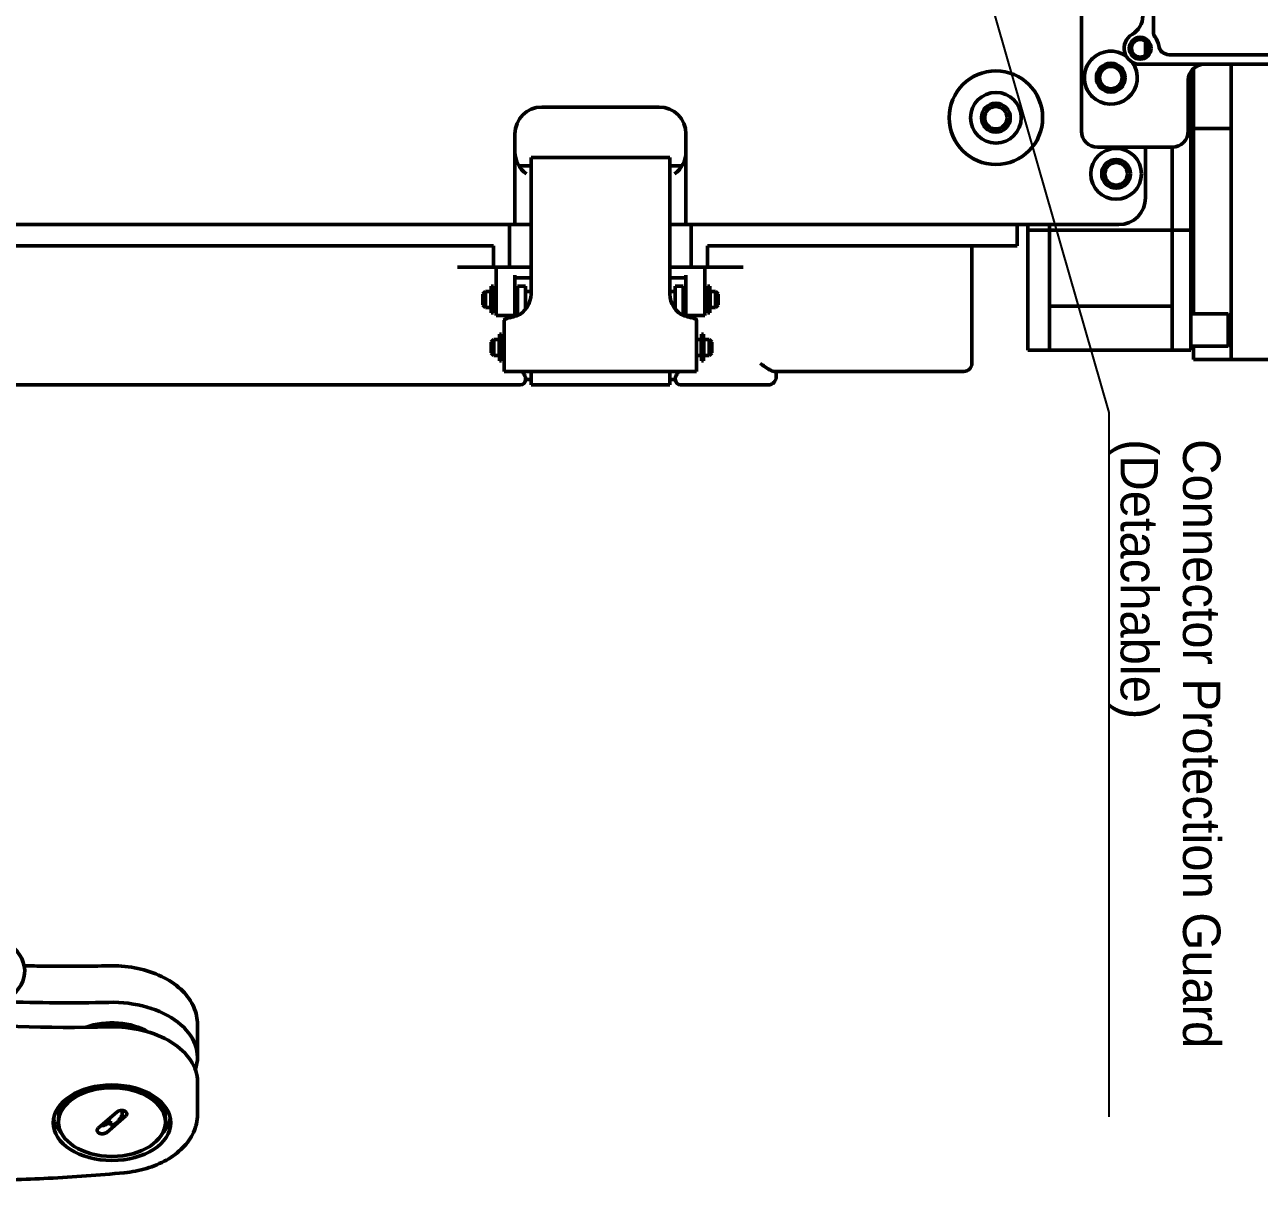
# Model space of a CAD drawing. Header units: millimetres. Extents: x 36 to 3196, y 27 to 5967.
# Drawn here: x 1502 to 1733.1, y 4890.5 to 5106.8 of the extents above; entities that cross this region are included whole.
import ezdxf
from ezdxf import colors
from ezdxf.entities.mleader import LeaderData, LeaderLine
from ezdxf.math import Vec2, Vec3

# ---------------------------------------------------------------- set-up
doc = ezdxf.new("R2010")
doc.units = ezdxf.units.MM
doc.layers.add('08_Dimension.Annotation', color=2, linetype='Continuous')
doc.layers.add('외형선(ISO)', color=7, linetype='Continuous', lineweight=50)
doc.styles.add('Coavis T-7.0 Style', font='MS PGothic.ttf', dxfattribs={"height": 7})

# ---------------------------------------------------------------- blocks, each defined once
blk = doc.blocks.new('_Dot')
at = {"color": 0, "linetype": 'ByBlock', "lineweight": -2}
blk.add_line((-0.5, 0), (-1, 0), dxfattribs=at)
at = {"color": 0, "linetype": 'ByBlock', "const_width": 0.5}
blk.add_lwpolyline([(-0.25, 0, 1), (0.25, 0, 1)], format="xyb", close=True, dxfattribs=at)

msp = doc.modelspace()

# ---------------------------------------------------------------- linework, layer by layer
at = {"layer": '외형선(ISO)'}
for p, q in [((1713.2728, 5105.2505), (1713.2728, 5124.922)), ((1699.7728, 5086.922), (1699.7728, 5113.322)), ((1711.7728, 5103.7345), (1711.7728, 5101.1096)), ((1711.7728, 5103.7345), (1711.7728, 5101.1096)), ((1766.2728, 5099.422), (1710.7728, 5099.422)), ((1767.7728, 5101.222), (1716.2144, 5101.222)), ((1727.7728, 5088.5235), (1727.7728, 5099.422)), ((1727.7728, 5081.4393), (1727.7728, 5099.422)), ((1720.2728, 5098.0803), (1720.2728, 5073.9438)), ((1720.7728, 5098.6581), (1720.7728, 5088.5235)), ((1719.7728, 5096.422), (1719.7728, 5086.922)), ((1620.7728, 5091.422), (1598.7728, 5091.422)), ((1720.7728, 5087.386), (1720.7728, 5088.5235)), ((1593.7728, 5086.422), (1593.7728, 5083.022)), ((1625.7728, 5083.022), (1625.7728, 5086.422)), ((1720.7728, 5087.386), (1720.7728, 5084.8311)), ((1727.7728, 5087.386), (1720.7728, 5087.386)), ((1593.7728, 5069.422), (1593.7728, 5083.022)), ((1625.7728, 5083.022), (1625.7728, 5069.422)), ((1716.7728, 5083.922), (1702.7728, 5083.922)), ((1711.7728, 5083.922), (1711.7728, 5074.422)), ((1716.7728, 5073.9438), (1716.7728, 5083.922)), ((1716.7728, 5073.9438), (1716.7728, 5083.922)), ((1720.7728, 5084.8311), (1720.7728, 5053.1591)), ((1596.7728, 5078.9806), (1596.7728, 5081.9806)), ((1596.7728, 5081.9806), (1622.7728, 5081.9806)), ((1622.7728, 5078.9806), (1622.7728, 5081.9806)), ((1727.7728, 5073.7903), (1727.7728, 5081.4393)), ((1594.502, 5080.422), (1596.7728, 5080.422)), ((1596.7728, 5078.9806), (1596.7728, 5056.422)), ((1622.7728, 5080.422), (1625.0437, 5080.422)), ((1622.7728, 5056.422), (1622.7728, 5078.9806)), ((1716.7728, 5073.9438), (1716.7728, 5071.9882)), ((1716.7728, 5073.9438), (1716.7728, 5071.9882)), ((1720.2728, 5071.9882), (1720.2728, 5073.9438)), ((1727.7728, 5073.7903), (1727.7728, 5055.1651)), ((1727.7728, 5055.1651), (1727.7728, 5073.7903)), ((1716.7728, 5071.9882), (1716.7728, 5069.7785)), ((1716.7728, 5071.9882), (1716.7728, 5069.7785)), ((1720.2728, 5069.7785), (1720.2728, 5071.9882)), ((1592.7728, 5069.422), (1422.7728, 5069.422)), ((1422.7728, 5069.422), (1592.7728, 5069.422)), ((1593.6552, 5069.422), (1592.7728, 5069.422)), ((1592.7728, 5069.422), (1592.7728, 5061.422)), ((1593.6552, 5069.422), (1595.7728, 5069.422)), ((1596.7728, 5069.422), (1595.7728, 5069.422)), ((1595.7728, 5069.422), (1596.7728, 5069.422)), ((1623.7728, 5069.422), (1622.7728, 5069.422)), ((1622.7728, 5069.422), (1623.7728, 5069.422)), ((1623.7728, 5069.422), (1625.8905, 5069.422)), ((1626.7728, 5069.422), (1625.8905, 5069.422)), ((1706.7728, 5069.422), (1626.7728, 5069.422)), ((1626.7728, 5069.422), (1681.7728, 5069.422)), ((1626.7728, 5069.422), (1626.7728, 5061.422)), ((1687.7728, 5069.422), (1687.7728, 5065.422)), ((1689.7728, 5069.422), (1689.7728, 5068.3752)), ((1693.7728, 5068.3752), (1693.7728, 5069.422)), ((1693.7728, 5069.422), (1693.7728, 5068.3752)), ((1716.7728, 5069.7785), (1716.7728, 5068.3752)), ((1716.7728, 5069.7785), (1716.7728, 5068.3752)), ((1720.2728, 5068.3752), (1720.2728, 5069.7785)), ((1689.7728, 5066.2321), (1689.7728, 5068.3752)), ((1693.7728, 5068.3752), (1689.7728, 5068.3752)), ((1693.7728, 5068.3752), (1693.7728, 5066.2321)), ((1716.7728, 5068.3752), (1693.7728, 5068.3752)), ((1693.7728, 5068.3752), (1693.7728, 5066.2321)), ((1716.7728, 5066.2321), (1716.7728, 5068.3752)), ((1720.2728, 5068.3752), (1716.7728, 5068.3752)), ((1716.7728, 5066.2321), (1716.7728, 5068.3752)), ((1720.2728, 5066.2321), (1720.2728, 5068.3752)), ((1425.7728, 5065.422), (1589.7728, 5065.422)), ((1589.7728, 5065.422), (1589.7728, 5061.422)), ((1629.7728, 5065.422), (1681.7728, 5065.422)), ((1629.7728, 5061.422), (1629.7728, 5065.422)), ((1679.2728, 5043.422), (1679.2728, 5065.422)), ((1681.7728, 5065.422), (1687.7728, 5065.422)), ((1689.7728, 5066.2321), (1689.7728, 5054.4106)), ((1693.7728, 5054.4106), (1693.7728, 5066.2321)), ((1693.7728, 5066.2321), (1693.7728, 5054.4106)), ((1716.7728, 5066.2321), (1716.7728, 5054.4106)), ((1716.7728, 5066.2321), (1716.7728, 5054.4106)), ((1720.2728, 5066.2321), (1720.2728, 5054.4106)), ((1583.0436, 5061.422), (1584.7728, 5061.422)), ((1584.7728, 5061.422), (1589.7728, 5061.422)), ((1592.7728, 5061.422), (1589.7728, 5061.422)), ((1590.2728, 5058.7387), (1590.2728, 5061.422)), ((1592.7728, 5061.422), (1595.7728, 5061.422)), ((1593.7728, 5058.7387), (1593.7728, 5059.922)), ((1595.7728, 5061.422), (1596.7728, 5061.422)), ((1596.7728, 5061.422), (1595.7728, 5061.422)), ((1622.7728, 5061.422), (1623.7728, 5061.422)), ((1623.7728, 5061.422), (1622.7728, 5061.422)), ((1623.7728, 5061.422), (1626.7728, 5061.422)), ((1625.7728, 5059.922), (1625.7728, 5058.7387)), ((1629.7728, 5061.422), (1626.7728, 5061.422)), ((1629.2728, 5058.7387), (1629.2728, 5061.422)), ((1629.7728, 5061.422), (1634.7728, 5061.422)), ((1634.7728, 5061.422), (1636.5021, 5061.422)), ((1589.3228, 5052.922), (1589.3228, 5057.922)), ((1589.3228, 5057.922), (1589.7228, 5057.922)), ((1589.7228, 5057.922), (1589.7228, 5052.922)), ((1590.2728, 5057.0803), (1590.2728, 5058.7387)), ((1596.7728, 5059.422), (1593.7728, 5059.422)), ((1593.7728, 5058.7387), (1593.7728, 5057.0803)), ((1594.2728, 5057.922), (1594.2728, 5054.1571)), ((1594.2728, 5057.922), (1595.7728, 5057.922)), ((1595.7728, 5057.922), (1595.7728, 5054.1571)), ((1625.7728, 5059.422), (1622.7728, 5059.422)), ((1623.7728, 5057.922), (1623.7728, 5054.1571)), ((1625.2728, 5057.922), (1623.7728, 5057.922)), ((1625.2728, 5057.922), (1625.2728, 5054.1571)), ((1625.7728, 5057.0803), (1625.7728, 5058.7387)), ((1629.2728, 5058.7387), (1629.2728, 5057.0803)), ((1629.8228, 5052.922), (1629.8228, 5057.922)), ((1630.2228, 5057.922), (1629.8228, 5057.922)), ((1630.2228, 5057.922), (1630.2228, 5052.922)), ((1587.7728, 5056.422), (1588.2728, 5056.922)), ((1587.7728, 5056.422), (1587.7728, 5054.422)), ((1588.2728, 5053.922), (1588.2728, 5056.922)), ((1588.2728, 5056.922), (1589.2728, 5056.922)), ((1589.2728, 5053.922), (1589.2728, 5056.922)), ((1589.2728, 5056.422), (1589.3228, 5056.422)), ((1589.7228, 5056.422), (1589.7728, 5056.422)), ((1589.7728, 5056.922), (1589.7728, 5053.922)), ((1589.7728, 5056.922), (1590.2728, 5056.922)), ((1590.2728, 5052.422), (1590.2728, 5057.0803)), ((1593.7728, 5057.0803), (1593.7728, 5052.422)), ((1593.7728, 5056.922), (1594.2728, 5056.922)), ((1595.7728, 5056.922), (1596.7728, 5056.922)), ((1622.7728, 5056.922), (1623.7728, 5056.922)), ((1625.2728, 5056.922), (1625.7728, 5056.922)), ((1625.7728, 5052.422), (1625.7728, 5057.0803)), ((1629.2728, 5052.422), (1629.2728, 5057.0803)), ((1629.2728, 5056.922), (1629.7728, 5056.922)), ((1629.7728, 5053.922), (1629.7728, 5056.922)), ((1629.8228, 5056.422), (1629.7728, 5056.422)), ((1630.2728, 5056.422), (1630.2228, 5056.422)), ((1630.2728, 5056.922), (1630.2728, 5053.922)), ((1630.2728, 5056.922), (1631.2728, 5056.922)), ((1631.2728, 5053.922), (1631.2728, 5056.922)), ((1631.7728, 5056.422), (1631.2728, 5056.922)), ((1631.7728, 5054.422), (1631.7728, 5056.422)), ((1720.2728, 5056.922), (1720.7728, 5056.922)), ((1587.7728, 5054.422), (1588.2728, 5053.922)), ((1588.2728, 5053.922), (1589.2728, 5053.922)), ((1589.2728, 5054.422), (1589.3228, 5054.422)), ((1589.7228, 5054.422), (1589.7728, 5054.422)), ((1589.7728, 5053.922), (1590.2728, 5053.922)), ((1593.7728, 5053.922), (1594.2728, 5053.922)), ((1594.2728, 5054.1571), (1594.2728, 5052.3909)), ((1595.7728, 5054.1571), (1595.7728, 5053.5936)), ((1595.7728, 5053.922), (1596.0145, 5053.922)), ((1623.5312, 5053.922), (1623.7728, 5053.922)), ((1623.7728, 5054.1571), (1623.7728, 5053.5936)), ((1625.2728, 5054.1571), (1625.2728, 5052.3909)), ((1625.2728, 5053.922), (1625.7728, 5053.922)), ((1629.2728, 5053.922), (1629.7728, 5053.922)), ((1629.8228, 5054.422), (1629.7728, 5054.422)), ((1630.2728, 5054.422), (1630.2228, 5054.422)), ((1630.2728, 5053.922), (1631.2728, 5053.922)), ((1631.7728, 5054.422), (1631.2728, 5053.922)), ((1689.7728, 5054.4106), (1689.7728, 5048.8249)), ((1693.7728, 5054.4106), (1693.7728, 5048.8249)), ((1716.7728, 5054.1595), (1693.7728, 5054.1595)), ((1716.7728, 5048.8249), (1716.7728, 5054.4106)), ((1720.2728, 5048.8249), (1720.2728, 5054.4106)), ((1720.7728, 5053.1591), (1720.7728, 5052.6822)), ((1727.7728, 5049.2583), (1727.7728, 5055.1651)), ((1589.3228, 5052.922), (1589.7228, 5052.922)), ((1590.2728, 5052.422), (1593.7728, 5052.422)), ((1591.7728, 5051.536), (1591.7728, 5041.922)), ((1625.7728, 5052.422), (1629.2728, 5052.422)), ((1627.7728, 5051.536), (1627.7728, 5041.922)), ((1630.2228, 5052.922), (1629.8228, 5052.922)), ((1720.2728, 5052.6822), (1727.2228, 5052.6822)), ((1727.2228, 5052.6822), (1727.2228, 5046.6822)), ((1727.7228, 5052.1822), (1727.2228, 5052.6822)), ((1727.7228, 5052.1822), (1727.7228, 5047.1822)), ((1590.8728, 5048.8083), (1590.8728, 5048.922)), ((1590.8728, 5048.922), (1591.2728, 5048.922)), ((1590.8728, 5048.8083), (1591.2728, 5048.8083)), ((1590.8728, 5047.422), (1590.8728, 5048.8083)), ((1591.2728, 5048.922), (1591.2728, 5048.8083)), ((1591.2728, 5047.422), (1591.2728, 5048.8083)), ((1628.6728, 5048.8083), (1628.6728, 5048.922)), ((1629.0728, 5048.922), (1628.6728, 5048.922)), ((1629.0728, 5048.8083), (1628.6728, 5048.8083)), ((1628.6728, 5048.8083), (1628.6728, 5047.422)), ((1629.0728, 5048.922), (1629.0728, 5048.8083)), ((1629.0728, 5048.8083), (1629.0728, 5047.422)), ((1689.7728, 5046.4562), (1689.7728, 5048.8249)), ((1693.7728, 5046.4562), (1693.7728, 5048.8249)), ((1716.7728, 5048.8249), (1716.7728, 5046.4562)), ((1720.2728, 5048.8249), (1720.2728, 5046.4562)), ((1727.7728, 5044.1769), (1727.7728, 5049.2583)), ((1589.3228, 5047.422), (1589.8228, 5047.922)), ((1589.3228, 5047.422), (1589.3228, 5045.422)), ((1589.8228, 5044.922), (1589.8228, 5047.922)), ((1589.8228, 5047.922), (1590.8228, 5047.922)), ((1590.8228, 5044.922), (1590.8228, 5047.922)), ((1590.8228, 5047.422), (1591.3228, 5047.422)), ((1590.8728, 5046.7561), (1591.2728, 5046.7561)), ((1590.8728, 5043.922), (1590.8728, 5046.7561)), ((1591.2728, 5046.7561), (1591.2728, 5043.922)), ((1591.3228, 5047.922), (1591.3228, 5044.922)), ((1591.3228, 5047.922), (1591.7728, 5047.922)), ((1627.7728, 5047.922), (1628.6228, 5047.922)), ((1628.6228, 5044.922), (1628.6228, 5047.922)), ((1629.1228, 5047.422), (1628.6228, 5047.422)), ((1629.0728, 5046.7561), (1628.6728, 5046.7561)), ((1628.6728, 5043.922), (1628.6728, 5046.7561)), ((1629.0728, 5046.7561), (1629.0728, 5043.922)), ((1629.1228, 5047.922), (1629.1228, 5044.922)), ((1629.1228, 5047.922), (1630.1228, 5047.922)), ((1630.1228, 5044.922), (1630.1228, 5047.922)), ((1630.6228, 5047.422), (1630.1228, 5047.922)), ((1630.6228, 5045.422), (1630.6228, 5047.422)), ((1689.7728, 5046.4562), (1689.7728, 5045.922)), ((1693.7728, 5046.4562), (1693.7728, 5045.922)), ((1693.7728, 5045.922), (1693.7728, 5046.4522)), ((1716.7728, 5046.4562), (1716.7728, 5045.922)), ((1716.7728, 5046.4522), (1716.7728, 5045.922)), ((1720.2728, 5046.6822), (1727.2228, 5046.6822)), ((1720.2728, 5045.922), (1720.2728, 5046.4562)), ((1720.7728, 5045.9461), (1720.7728, 5046.6822)), ((1727.7228, 5047.1822), (1727.2228, 5046.6822)), ((1589.3228, 5045.422), (1589.8228, 5044.922)), ((1589.8228, 5044.922), (1590.8228, 5044.922)), ((1590.8228, 5045.422), (1590.8728, 5045.422)), ((1590.8728, 5043.922), (1591.2728, 5043.922)), ((1591.2728, 5045.422), (1591.3228, 5045.422)), ((1591.3228, 5044.922), (1591.7728, 5044.922)), ((1627.7728, 5044.922), (1628.6228, 5044.922)), ((1628.6728, 5045.422), (1628.6228, 5045.422)), ((1629.0728, 5043.922), (1628.6728, 5043.922)), ((1629.1228, 5045.422), (1629.0728, 5045.422)), ((1629.1228, 5044.922), (1630.1228, 5044.922)), ((1630.6228, 5045.422), (1630.1228, 5044.922)), ((1689.7728, 5045.922), (1693.7728, 5045.922)), ((1716.7728, 5045.922), (1693.7728, 5045.922)), ((1720.2728, 5045.922), (1716.7728, 5045.922)), ((1720.7728, 5045.9461), (1720.7728, 5044.1769)), ((1720.7728, 5044.1769), (1727.7728, 5044.1769)), ((1727.7728, 5045.9461), (1727.7728, 5044.1769)), ((1766.2505, 5044.1769), (1727.7728, 5044.1769)), ((1594.0728, 5041.922), (1591.7728, 5041.922)), ((1594.0728, 5041.922), (1625.4728, 5041.922)), ((1596.7728, 5041.922), (1596.7728, 5039.422)), ((1622.7728, 5041.922), (1622.7728, 5039.422)), ((1625.4728, 5041.922), (1627.7728, 5041.922)), ((1642.2709, 5041.922), (1676.2728, 5041.922)), ((1642.6728, 5040.922), (1642.6728, 5041.922)), ((1677.7728, 5041.922), (1676.2728, 5041.922)), ((1583.0436, 5039.422), (1432.5021, 5039.422)), ((1583.0436, 5039.422), (1583.2146, 5039.422)), ((1587.5497, 5039.422), (1583.2146, 5039.422)), ((1587.5497, 5039.422), (1589.7728, 5039.422)), ((1594.7728, 5039.422), (1589.7728, 5039.422)), ((1595.7728, 5040.6439), (1595.7728, 5040.422)), ((1596.7728, 5040.422), (1595.7728, 5040.422)), ((1596.7728, 5039.422), (1622.7728, 5039.422)), ((1623.7728, 5040.422), (1622.7728, 5040.422)), ((1623.7728, 5040.422), (1623.7728, 5040.6439)), ((1629.7728, 5039.422), (1624.7728, 5039.422)), ((1629.7728, 5039.422), (1631.996, 5039.422)), ((1636.3311, 5039.422), (1631.996, 5039.422)), ((1636.5021, 5039.422), (1636.3311, 5039.422)), ((1636.5021, 5039.422), (1639.6728, 5039.422)), ((1641.1728, 5039.422), (1639.6728, 5039.422)), ((1534.3562, 4913.5586), (1534.3562, 4919.6869)), ((1534.3562, 4902.834), (1534.3562, 4908.9623)), ((1519.3444, 4903.3498), (1515.7633, 4900.2553)), ((1520.2607, 4903.5197), (1520.3486, 4903.5957)), ((1520.2607, 4902.6771), (1520.2607, 4903.5197)), ((1508.3562, 4902.185), (1508.3562, 4901.4189)), ((1517.368, 4899.488), (1520.9491, 4902.5825)), ((1517.368, 4901.0201), (1518.0564, 4901.615)), ((1518.0564, 4901.615), (1518.0564, 4900.7723)), ((1528.3562, 4902.185), (1528.3562, 4901.4189))]:
    msp.add_line(p, q, dxfattribs=at)
for centre, radius in [((1710.7728, 5102.422), 2.05), ((1710.7728, 5102.422), 1.65), ((1705.2728, 5096.922), 2.7), ((1705.2728, 5096.922), 2.525), ((1683.7728, 5089.422), 8.75), ((1705.2728, 5096.922), 2.1), ((1683.7728, 5089.422), 4.75), ((1683.7728, 5089.422), 2.7), ((1683.7728, 5089.422), 2.1), ((1706.2728, 5078.922), 4.75), ((1706.2728, 5078.922), 2.7), ((1706.2728, 5078.922), 2.1)]:
    msp.add_circle(centre, radius, dxfattribs=at)
for centre, radius, start, end in [((1707.2728, 5108.4842), 4, 300, 0), ((1710.7728, 5102.422), 3, 120, 270), ((1714.2728, 5105.2505), 1, 180, 218.942441), ((1710.7728, 5102.422), 3.5, 8.363602, 38.942441), ((1705.2728, 5096.922), 4.95, 54.250452, 134.997077), ((1706.2728, 5101.422), 3, 6.947312, 18.110304), ((1706.1728, 5101.322), 3.1, 9.586347, 17.310883), ((1716.2144, 5103.222), 2, 188.363602, 270), ((1705.2728, 5096.922), 4.95, 225.002923, 35.749548), ((1722.7728, 5096.422), 3, 90, 180), ((1598.7728, 5086.422), 5, 90, 180), ((1620.7728, 5086.422), 5, 0, 90), ((1702.7728, 5086.922), 3, 180, 270), ((1716.7728, 5086.922), 3, 270, 0), ((1598.7728, 5083.022), 5, 180, 235.084794), ((1620.7728, 5083.022), 5, 304.915206, 0), ((1706.7728, 5074.422), 5, 270, 0), ((1592.2728, 5056.422), 4.5, 293.578178, 0), ((1627.2728, 5056.422), 4.5, 180, 246.421822), ((1677.7728, 5043.422), 1.5, 270, 0), ((1594.7728, 5040.422), 1, 270, 0), ((1624.7728, 5040.422), 1, 180, 270), ((1641.1728, 5040.922), 1.5, 270, 0)]:
    msp.add_arc(centre, radius, start, end, dxfattribs=at)
for centre, major_axis, start_param, end_param in [((1490.021, 4929.7008), (12, 0), 3.57003265, 7.95636228), ((1510.075, 5052.2986), (200, 0), 4.65227195, 4.75073737), ((1518.3562, 4913.5586), (16, 0), 6.05782887, 7.89233002), ((1510.075, 5047.7024), (200, 0), 4.58053405, 4.75073737), ((1518.3562, 4913.5586), (-10, 0), 3.96476067, 5.22405088), ((1518.3562, 4915.0907), (-6.956, 0), 4.21738249, 5.12102083), ((1518.3562, 4908.9623), (16, 0), 0, 1.60914472), ((1518.3562, 4916.5008), (-6.956, 0), 3.58549976, 3.64396348), ((1518.3562, 4902.185), (-10, 0), 5.51395, 6.28318531), ((1518.3562, 4902.185), (10, 0), 0, 0.76923531), ((1520.1467, 4902.9661), (1, 0), 5.64361749, 8.78521014), ((1518.3562, 4902.951), (-2.1, 0), 3.5765038, 3.65019023), ((1516.5656, 4901.4038), (1, 0), 4.50912588, 5.64361749), ((1518.3562, 4902.951), (2.1, 0), 4.27543959, 4.56913852), ((1516.5656, 4899.8717), (-1, 0), 5.64361749, 8.78521014)]:
    msp.add_ellipse(centre, major_axis=major_axis, ratio=0.64278761, start_param=start_param, end_param=end_param, dxfattribs=at)
for centre, major_axis in [((1518.3562, 4901.3019), (11, 0)), ((1518.3562, 4901.4189), (10, 0))]:
    msp.add_ellipse(centre, major_axis=major_axis, ratio=0.64278761, dxfattribs=at)
for points, knots in [([(1701.7728, 5100.4224), (1701.736, 5100.3855), (1701.7002, 5100.3486), (1701.2449, 5099.8641), (1700.9014, 5099.3269), (1700.4407, 5098.1646), (1700.3228, 5097.5371), (1700.3228, 5096.307), (1700.4407, 5095.6794), (1700.9014, 5094.5172), (1701.2449, 5093.9799), (1701.7002, 5093.4954), (1701.736, 5093.4586), (1701.7728, 5093.4217)], [-2.525591414, -2.525591414, -2.525591414, -2.525591414, -2.510519598, -2.510519598, -2.325997353, -2.325997353, -2.141475108, -2.141475108, -1.956952864, -1.956952864, -1.772430619, -1.772430619, -1.757358803, -1.757358803, -1.757358803, -1.757358803]), ([(1591.7728, 5051.536), (1591.7728, 5051.5913), (1591.8192, 5051.6467), (1591.9994, 5051.7574), (1592.1331, 5051.8128), (1592.4719, 5051.9236), (1592.677, 5051.9789), (1593.1345, 5052.0897), (1593.3866, 5052.145), (1593.6475, 5052.2004)], [0, 0, 0, 0, 0.25, 0.25, 0.5, 0.5, 0.75, 0.75, 1, 1, 1, 1]), ([(1593.6475, 5052.2004), (1593.7177, 5052.2167), (1593.7883, 5052.2329), (1593.9302, 5052.2653), (1594.0014, 5052.2815), (1594.0728, 5052.2977)], [-0.0439714955, -0.0439714955, -0.0439714955, -0.0439714955, -0.0219857478, -0.0219857478, 0, 0, 0, 0]), ([(1625.4728, 5052.2977), (1625.5443, 5052.2815), (1625.6155, 5052.2653), (1625.7574, 5052.2329), (1625.828, 5052.2167), (1625.8982, 5052.2004)], [-0.0439714955, -0.0439714955, -0.0439714955, -0.0439714955, -0.0219857478, -0.0219857478, 0, 0, 0, 0]), ([(1625.8982, 5052.2004), (1626.1591, 5052.145), (1626.4112, 5052.0897), (1626.8686, 5051.9789), (1627.0738, 5051.9236), (1627.4126, 5051.8128), (1627.5463, 5051.7574), (1627.7264, 5051.6467), (1627.7728, 5051.5913), (1627.7728, 5051.536)], [0, 0, 0, 0, 0.25, 0.25, 0.5, 0.5, 0.75, 0.75, 1, 1, 1, 1]), ([(1595.7193, 5040.922), (1595.7134, 5040.9373), (1595.7071, 5040.9527), (1595.6548, 5041.0754), (1595.5908, 5041.1935), (1595.4268, 5041.4714), (1595.3035, 5041.6591), (1595.1559, 5041.8749), (1595.1398, 5041.8985), (1595.1235, 5041.922)], [0.573129736, 0.573129736, 0.573129736, 0.573129736, 0.579786118, 0.579786118, 0.625126791, 0.625126791, 0.691655605, 0.691655605, 0.699769843, 0.699769843, 0.699769843, 0.699769843]), ([(1623.8264, 5040.922), (1623.8323, 5040.9373), (1623.8386, 5040.9527), (1623.8909, 5041.0754), (1623.9549, 5041.1935), (1624.1189, 5041.4714), (1624.2422, 5041.6591), (1624.3897, 5041.8749), (1624.4059, 5041.8985), (1624.4222, 5041.922)], [-0.185054684, -0.185054684, -0.185054684, -0.185054684, -0.178398303, -0.178398303, -0.13305763, -0.13305763, -0.066528815, -0.066528815, -0.058414577, -0.058414577, -0.058414577, -0.058414577]), ([(1642.2709, 5041.922), (1642.1455, 5041.922), (1641.9848, 5041.9709), (1641.6248, 5042.133), (1641.4257, 5042.2455), (1641.0022, 5042.504), (1640.7383, 5042.6792), (1640.1997, 5043.0492), (1639.9249, 5043.2438), (1639.6728, 5043.422)], [0.801668167, 0.801668167, 0.801668167, 0.801668167, 0.876911223, 0.876911223, 0.95215428, 0.95215428, 1.044773124, 1.044773124, 1.137391968, 1.137391968, 1.137391968, 1.137391968]), ([(1595.7728, 5040.6439), (1595.7728, 5040.653), (1595.7727, 5040.6624), (1595.7705, 5040.7268), (1595.762, 5040.7869), (1595.7363, 5040.8753), (1595.7283, 5040.8988), (1595.7193, 5040.922)], [-0.5166195058, -0.5166195058, -0.5166195058, -0.5166195058, -0.5132448775, -0.5132448775, -0.4939196502, -0.4939196502, -0.4869372496, -0.4869372496, -0.4869372496, -0.4869372496]), ([(1623.7728, 5040.6439), (1623.7729, 5040.6814), (1623.7752, 5040.7241), (1623.793, 5040.8229), (1623.8078, 5040.8732), (1623.8264, 5040.922)], [0.186650868, 0.186650868, 0.186650868, 0.186650868, 0.2064796752, 0.2064796752, 0.2266412317, 0.2266412317, 0.2266412317, 0.2266412317]), ([(1502.021, 4930.6878), (1503.5748, 4930.6477), (1505.1293, 4930.6192), (1510.3796, 4930.5622), (1514.0769, 4930.5876), (1517.7701, 4930.6787)], [4.6861935012, 4.6861935012, 4.6861935012, 4.6861935012, 4.7094365587, 4.7094365587, 4.7646794842, 4.7646794842, 4.7646794842, 4.7646794842]), ([(1534.3562, 4919.6869), (1534.3562, 4920.7961), (1534.1142, 4921.9021), (1533.1823, 4924.0271), (1532.4697, 4925.0362), (1530.6121, 4926.9111), (1529.4305, 4927.7551), (1526.7796, 4929.1384), (1525.3093, 4929.6777), (1522.209, 4930.4279), (1520.5791, 4930.6385), (1518.5505, 4930.6884), (1518.1601, 4930.6883), (1517.7701, 4930.6787)], [0.01394211, 0.01394211, 0.01394211, 0.01394211, 0.28869516, 0.28869516, 0.58102464, 0.58102464, 0.90285358, 0.90285358, 1.22468253, 1.22468253, 1.54651147, 1.54651147, 1.62308683, 1.62308683, 1.62308683, 1.62308683]), ([(1520.6345, 4891.9447), (1522.0691, 4892.0836), (1523.4773, 4892.3544), (1526.1451, 4893.1487), (1527.4047, 4893.672), (1529.6875, 4894.9538), (1530.7112, 4895.7125), (1532.434, 4897.4459), (1533.1334, 4898.4228), (1534.0969, 4900.5425), (1534.3562, 4901.6865), (1534.3562, 4902.834)], [4.87585753, 4.87585753, 4.87585753, 4.87585753, 5.16011151, 5.16011151, 5.44436549, 5.44436549, 5.72861946, 5.72861946, 6.01287344, 6.01287344, 6.29712742, 6.29712742, 6.29712742, 6.29712742]), ([(1508.8282, 4899.4674), (1508.3509, 4900.0074), (1507.9795, 4900.5917), (1507.5998, 4901.5201), (1507.5027, 4901.8456), (1507.4403, 4902.1745)], [4.163304359, 4.163304359, 4.163304359, 4.163304359, 4.42293125, 4.42293125, 4.558534932, 4.558534932, 4.558534932, 4.558534932]), ([(1529.2721, 4902.1745), (1529.1861, 4901.7215), (1529.0343, 4901.2751), (1528.5825, 4900.363), (1528.2674, 4899.901), (1527.8842, 4899.4674)], [1.659857682, 1.659857682, 1.659857682, 1.659857682, 1.846629737, 1.846629737, 2.055088255, 2.055088255, 2.055088255, 2.055088255]), ([(1493.0916, 4890.5226), (1497.5463, 4890.5535), (1501.9994, 4890.6804), (1511.1893, 4891.141), (1515.9245, 4891.4885), (1520.6345, 4891.9447)], [4.73709896, 4.73709896, 4.73709896, 4.73709896, 4.804162616, 4.804162616, 4.87585753, 4.87585753, 4.87585753, 4.87585753])]:
    msp.add_open_spline(points, degree=3, knots=knots, dxfattribs=at)
msp.add_rational_spline([(1520.2607, 4902.6771), (1519.1585, 4900.9773), (1518.0564, 4900.7723)], [2.12741513321, 4.46757177973, 2.12741513321], degree=2, dxfattribs=at)

# ---------------------------------------------------------------- leaders
at = {"layer": '08_Dimension.Annotation'}
ml = msp.add_multileader_mtext('Standard', dxfattribs=at)
ml.set_content('{\\fGulim|b0|i0|c129|p50;\\C256;\\c0;Connector Protection Guard\\P(Detachable)}', color=2, style='Coavis T-7.0 Style')
ml.set_leader_properties(color=253)
ml.set_arrow_properties(name='DOT')
ml.build(insert=Vec2(0, 0))
ml.multileader.update_dxf_attribs({"text_left_attachment_type": 5, "text_right_attachment_type": 5, "dogleg_length": 3, "arrow_head_size": 7})
ctx = ml.context
ctx.base_point, ctx.char_height, ctx.arrow_head_size, ctx.plane_origin, ctx.plane_x_axis, ctx.plane_y_axis = Vec3(1704.8979, 5031.2573), 7, 7, Vec3(1678.7336, 5125.2994), Vec3(0, -1), Vec3(1, 0)
ctx.left_attachment, ctx.right_attachment = 5, 5
notes = []
notes.append((ctx, [(0, (1, 1, 0), (1704.8979, 5034.2573), (0, -1), 3, [(0, [(1678.7336, 5125.2994)], 0, [])])]))
ctx.mtext.insert, ctx.mtext.text_direction, ctx.mtext.rotation, ctx.mtext.flow_direction = Vec3(1725.7848, 5029.2573), Vec3(0, -1), 4.71238898, 5
for ctx, leaders in notes:
    for number, flags, end, landing, length, lines in leaders:
        leader = LeaderData()
        leader.index, (leader.has_last_leader_line, leader.has_dogleg_vector, leader.attachment_direction) = number, flags
        leader.last_leader_point, leader.dogleg_vector, leader.dogleg_length = Vec3(end), Vec3(landing), length
        for number, points, colour, breaks in lines:
            line = LeaderLine()
            line.index, line.vertices, line.color, line.breaks = number, Vec3.list(points), colors.encode_raw_color(colour), breaks
            leader.lines.append(line)
        ctx.leaders.append(leader)

doc.saveas('drawing.dxf')
